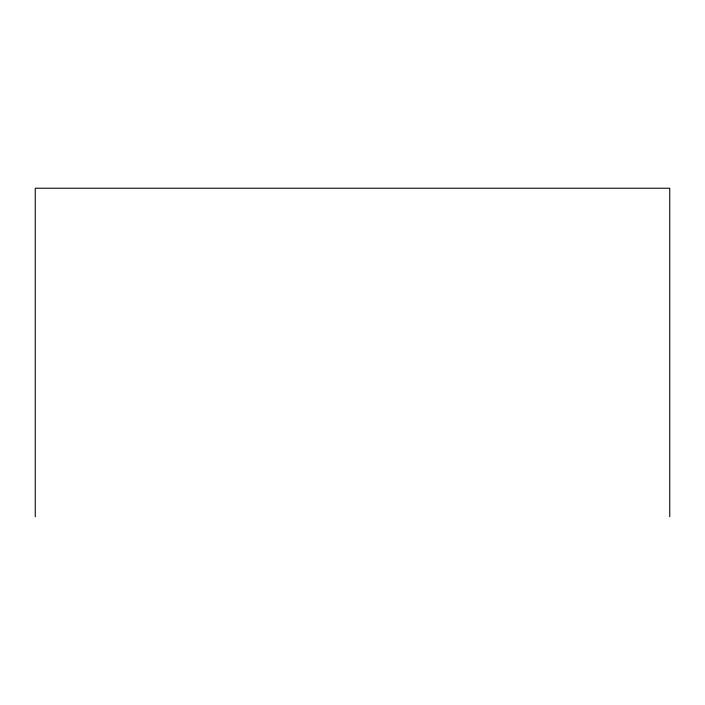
<?xml version="1.0" encoding="UTF-8"?>
<svg xmlns="http://www.w3.org/2000/svg" width="705" height="705" viewBox="0 0 705 705"><rect width="100%" height="100%" fill="white"/><g stroke="black" fill="none" stroke-linecap="round" stroke-linejoin="round"><path stroke-width="1.06" d="M669.75 516.765L669.75 188.235L35.25 188.235L35.25 516.765"/></g></svg>
